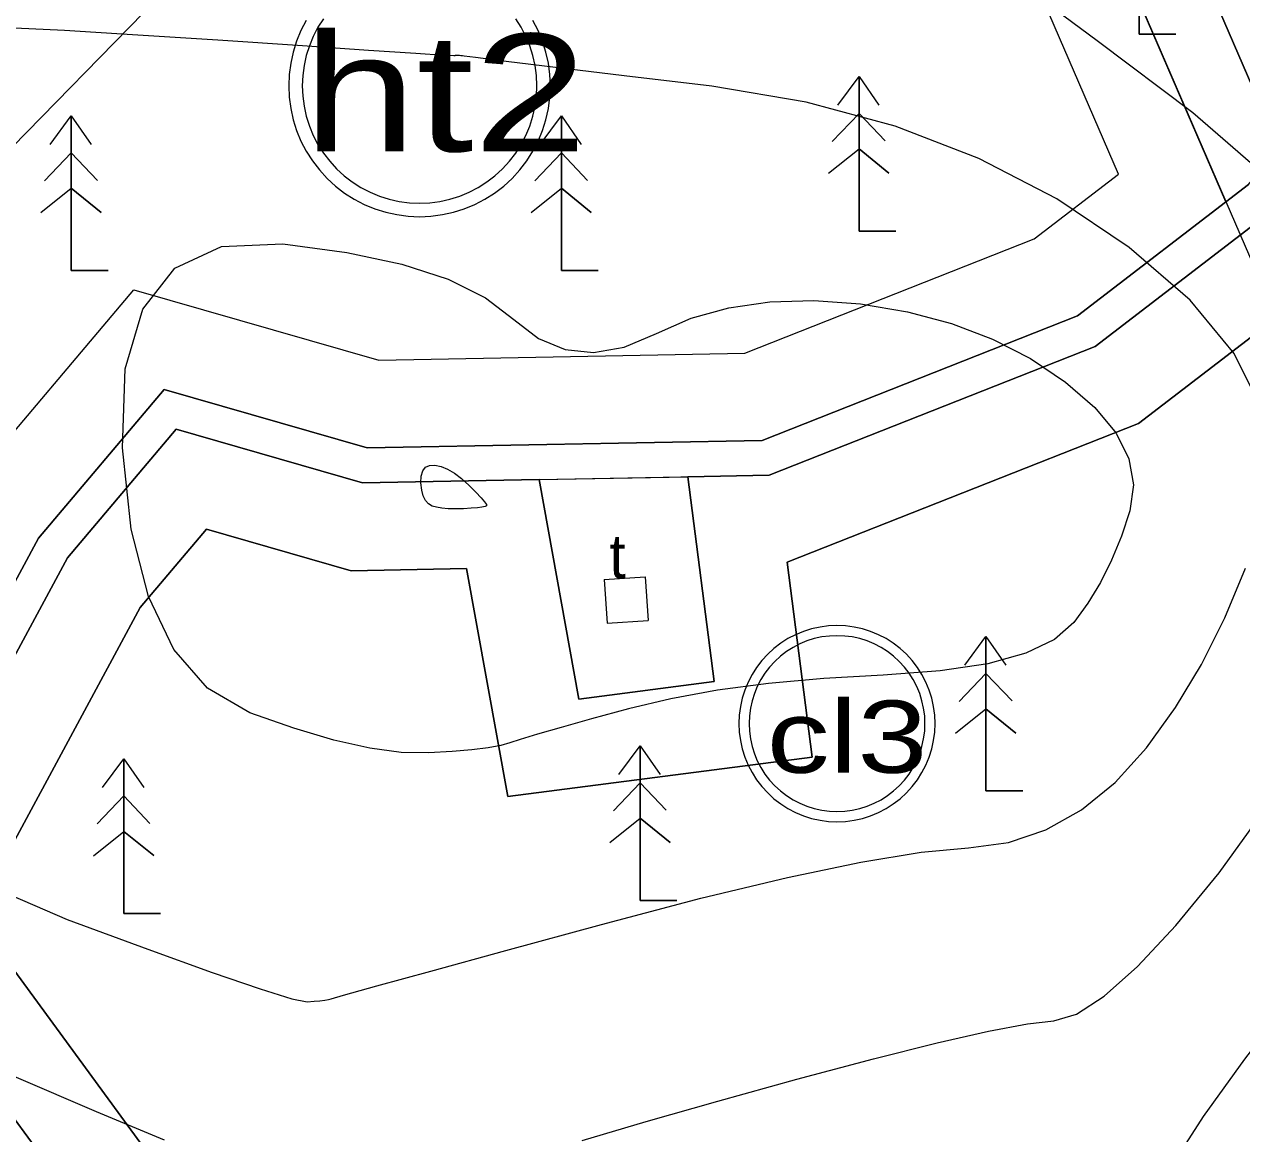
# Model space of a CAD drawing. Header units: metres. Extents: x 532950 to 537618, y 1849954 to 1853119.
# Drawn here: x 536081.7 to 536220.7, y 1851378.8 to 1851505.5 of the extents above; entities that cross this region are included whole.
import ezdxf

# ---------------------------------------------------------------- set-up
doc = ezdxf.new("R2010")
doc.units = ezdxf.units.M
doc.header["$LTSCALE"] = 3.1
for name, color, linetype, lineweight in [('10', 7, 'Continuous', 13), ('12', 7, 'Continuous', 13), ('17', 7, 'Continuous', 13), ('28', 7, 'Continuous', 13), ('4', 7, 'Continuous', 13), ('44', 7, 'Continuous', 13), ('46', 7, 'Continuous', 13), ('50', 7, 'Continuous', 13), ('52', 7, 'Continuous', 13), ('53', 7, 'Continuous', 13), ('55', 7, 'Continuous', 13), ('58', 7, 'Continuous', 13), ('9', 7, 'Continuous', 13)]:
    doc.layers.add(name, color=color, linetype=linetype, lineweight=lineweight)

msp = doc.modelspace()

# ---------------------------------------------------------------- linework, layer by layer
at = {"layer": '10'}
for points in [[(536074.95, 1851452.49), (536094.18, 1851475.21), (536122.15, 1851467.17), (536163.96, 1851467.95), (536197.01, 1851481.01), (536206.66, 1851488.43), (536176.76, 1851557.57), (536173.47, 1851563.1), (536142.39, 1851544.83), (536119.73, 1851533.26), (536096.21, 1851523.53), (536095.02, 1851523.03), (536093.88, 1851522.44), (536092.79, 1851521.74), (536091.76, 1851520.96), (536090.81, 1851520.08), (536089.93, 1851519.13), (536077.22, 1851505.34)], [(536122.15, 1851467.17), (536163.96, 1851467.95), (536197.01, 1851481.01), (536206.66, 1851488.43), (536176.76, 1851557.57)], [(536074.95, 1851452.49), (536094.18, 1851475.21), (536122.15, 1851467.17)]]:
    msp.add_lwpolyline(points, dxfattribs=at)
at = {"layer": '12'}
msp.add_lwpolyline([(536101.59, 1851368.58), (536077.5, 1851401.44), (536067.01, 1851409.66), (536079.75, 1851410.82), (536094.89, 1851438.9), (536102.47, 1851447.86), (536118.99, 1851443.1), (536132.16, 1851443.35), (536136.88, 1851417.29), (536171.68, 1851421.78), (536168.81, 1851444.06), (536208.96, 1851459.92), (536231.33, 1851477.12), (536247.41, 1851496.74), (536253.74, 1851532.17), (536258.92, 1851551.38), (536267.38, 1851562.64), (536295.47, 1851576.77), (536307.71, 1851583.23), (536303.75, 1851437.51), (536305.22, 1851243.54)], dxfattribs=at)
at = {"layer": '17'}
for points in [[(536315.23, 1851241.52), (536313.75, 1851437.42), (536318.18, 1851600.06), (536290.89, 1851585.66), (536260.8, 1851570.52), (536249.77, 1851555.85), (536243.97, 1851534.36), (536238.02, 1851501.06), (536224.33, 1851484.35), (536203.98, 1851468.71), (536166.75, 1851454), (536157.46, 1851453.83), (536160.48, 1851430.42), (536145.02, 1851428.42), (536140.48, 1851453.51), (536120.3, 1851453.13), (536099.01, 1851459.26), (536086.58, 1851444.56), (536073.5, 1851420.29), (536052.27, 1851418.36), (536027.01, 1851427.69), (536033.25, 1851423.42), (536070.25, 1851394.42), (536092.25, 1851364.42)], [(536305.22, 1851243.54), (536303.75, 1851437.51), (536307.71, 1851583.23), (536295.47, 1851576.77), (536267.38, 1851562.64), (536258.92, 1851551.38), (536253.74, 1851532.17), (536247.41, 1851496.74), (536231.33, 1851477.12), (536208.96, 1851459.92), (536168.81, 1851444.06), (536171.68, 1851421.78), (536136.88, 1851417.29), (536132.16, 1851443.35), (536118.99, 1851443.1), (536102.47, 1851447.86), (536094.89, 1851438.9), (536079.75, 1851410.82), (536067.01, 1851409.66), (536077.5, 1851401.44), (536101.59, 1851368.58)], [(536074.95, 1851452.49), (536094.18, 1851475.21), (536122.15, 1851467.17), (536163.96, 1851467.95), (536197.01, 1851481.01), (536206.66, 1851488.43), (536176.76, 1851557.57), (536173.47, 1851563.1), (536142.39, 1851544.83), (536119.73, 1851533.26), (536096.21, 1851523.53), (536095.02, 1851523.03), (536093.88, 1851522.44), (536092.79, 1851521.74), (536091.76, 1851520.96), (536090.81, 1851520.08), (536089.93, 1851519.13), (536077.22, 1851505.34)], [(536071, 1851424.08), (536083.26, 1851446.82), (536097.63, 1851463.82), (536120.83, 1851457.14), (536165.95, 1851457.99), (536201.99, 1851472.22), (536218.93, 1851485.25), (536185.69, 1851562.13)]]:
    msp.add_lwpolyline(points, dxfattribs=at)
at = {"layer": '28'}
msp.add_lwpolyline([(536101.59, 1851368.58), (536077.5, 1851401.44), (536067.01, 1851409.66), (536079.75, 1851410.82), (536094.89, 1851438.9), (536102.47, 1851447.86), (536118.99, 1851443.1), (536132.16, 1851443.35), (536136.88, 1851417.29), (536171.68, 1851421.78), (536168.81, 1851444.06), (536208.96, 1851459.92), (536231.33, 1851477.12), (536247.41, 1851496.74), (536253.74, 1851532.17), (536258.92, 1851551.38), (536267.38, 1851562.64), (536295.47, 1851576.77), (536307.71, 1851583.23), (536303.75, 1851437.51), (536305.22, 1851243.54)], dxfattribs=at)
at = {"layer": '4'}
for points in [[(535840.75, 1851462.72), (535869.5, 1851453.04), (535883.1, 1851442.07), (535908.67, 1851430.64), (535934.6, 1851426.62), (535962.54, 1851429.31), (535998.04, 1851428.88), (536013.59, 1851432.64), (536052.27, 1851418.36), (536073.5, 1851420.29), (536086.58, 1851444.56), (536099.01, 1851459.26), (536120.3, 1851453.13), (536166.75, 1851454), (536203.98, 1851468.71), (536224.33, 1851484.35), (536238.02, 1851501.06), (536243.97, 1851534.36), (536249.77, 1851555.85), (536260.8, 1851570.52), (536290.89, 1851585.66), (536318.18, 1851600.06), (536316.31, 1851603.6), (536318.18, 1851600.06)], [(536221.53, 1851487.24), (536201.99, 1851472.22), (536183.97, 1851465.11), (536165.95, 1851457.99), (536143.39, 1851457.56), (536120.83, 1851457.14), (536097.63, 1851463.82), (536083.26, 1851446.82), (536071, 1851424.08), (536052.81, 1851422.42), (536033.32, 1851429.62), (536013.84, 1851436.81), (535997.59, 1851432.89), (535962.37, 1851433.32), (535934.71, 1851430.65), (535909.81, 1851434.51), (535885.21, 1851445.51), (535871.45, 1851456.61), (535841.38, 1851466.73)]]:
    msp.add_lwpolyline(points, dxfattribs=at)
at = {"layer": '44'}
msp.add_lwpolyline([(535773.25, 1850864.92), (535903.25, 1850946.42), (536051.25, 1851044.92), (536162.74, 1851108.23), (536172.75, 1851158.92), (536191.19, 1851197.2), (536105.25, 1851238.42), (536081.75, 1851256.92), (536085.25, 1851276.42), (536099.25, 1851330.92), (536092.25, 1851364.42), (536070.25, 1851394.42), (536033.25, 1851423.42), (536027.01, 1851427.69), (536013.59, 1851432.64), (535998.04, 1851428.88), (535962.54, 1851429.31), (535934.6, 1851426.62), (535908.67, 1851430.64), (535888.47, 1851425.95), (535885.54, 1851425.42), (535879.64, 1851388.24), (535843.04, 1851396.21)], dxfattribs=at)
at = {"layer": '46'}
msp.add_lwpolyline([(536192.82, 1851565.78), (536194.54, 1851566.81), (536209.46, 1851575.27), (536199.09, 1851593.22), (536287.47, 1851644.48), (536316.31, 1851603.6), (536258.16, 1851573.68), (536246.11, 1851557.63), (536240.06, 1851535.23), (536234.27, 1851502.79), (536224.97, 1851491.44)], close=True, dxfattribs=at)
at = {"layer": '50'}
msp.add_lwpolyline([(536157.46, 1851453.83), (536160.48, 1851430.42), (536145.02, 1851428.42), (536140.48, 1851453.51)], close=True, dxfattribs=at)
at = {"layer": '52'}
for points in [[(536183.88, 1851580.81), (536192.82, 1851565.78), (536231.55, 1851476.22)], [(536176.98, 1851576.76), (536185.69, 1851562.13), (536224.21, 1851473.05)]]:
    msp.add_lwpolyline(points, dxfattribs=at)
at = {"layer": '53'}
msp.add_lwpolyline([(536258.16, 1851573.68), (536316.31, 1851603.6), (536289.21, 1851642.02), (536221.9, 1851603.16), (536200.59, 1851590.63), (536209.46, 1851575.27), (536194.54, 1851566.81), (536192.82, 1851565.78), (536224.97, 1851491.44), (536234.27, 1851502.79), (536240.06, 1851535.23), (536246.11, 1851557.63)], close=True, dxfattribs=at)
msp.add_lwpolyline([(536071, 1851424.08), (536083.26, 1851446.82), (536097.63, 1851463.82), (536120.83, 1851457.14), (536165.95, 1851457.99), (536201.99, 1851472.22), (536218.93, 1851485.25), (536185.69, 1851562.13)], dxfattribs=at)
msp.add_arc((535923.6, 1851659.66), 207.75, 285.2579, 319.8069, dxfattribs=at)
at = {"layer": '55'}
for p, q in [((536209.02, 1851522.09), (536209.02, 1851504.42)), ((536209.02, 1851504.42), (536213.22, 1851504.42)), ((536177.02, 1851499.59), (536177.02, 1851481.92)), ((536087.02, 1851495.09), (536087.02, 1851477.42)), ((536143.02, 1851495.09), (536143.02, 1851477.42)), ((536173.96, 1851492.15), (536177.02, 1851495.35)), ((536180, 1851492.21), (536177.02, 1851495.35)), ((536083.96, 1851487.65), (536087.02, 1851490.85)), ((536090, 1851487.71), (536087.02, 1851490.85)), ((536139.96, 1851487.65), (536143.02, 1851490.85)), ((536146, 1851487.71), (536143.02, 1851490.85)), ((536173.54, 1851488.52), (536177.02, 1851491.3)), ((536180.43, 1851488.53), (536177.02, 1851491.3)), ((536083.54, 1851484.02), (536087.02, 1851486.8)), ((536090.43, 1851484.03), (536087.02, 1851486.8)), ((536139.54, 1851484.02), (536143.02, 1851486.8)), ((536146.43, 1851484.03), (536143.02, 1851486.8)), ((536177.02, 1851481.92), (536181.22, 1851481.92)), ((536087.02, 1851477.42), (536091.22, 1851477.42)), ((536143.02, 1851477.42), (536147.22, 1851477.42)), ((536147.9, 1851442.08), (536152.58, 1851442.4)), ((536147.9, 1851442.08), (536152.58, 1851442.4)), ((536147.9, 1851442.08), (536148.25, 1851437.09)), ((536152.58, 1851442.4), (536152.93, 1851437.42)), ((536148.25, 1851437.09), (536152.93, 1851437.42)), ((536191.52, 1851435.59), (536191.52, 1851417.92)), ((536188.46, 1851428.15), (536191.52, 1851431.35)), ((536194.5, 1851428.21), (536191.52, 1851431.35)), ((536188.04, 1851424.52), (536191.52, 1851427.3)), ((536194.93, 1851424.53), (536191.52, 1851427.3)), ((536152.02, 1851423.09), (536152.02, 1851405.42)), ((536093.02, 1851421.59), (536093.02, 1851403.92)), ((536148.96, 1851415.65), (536152.02, 1851418.85)), ((536155, 1851415.71), (536152.02, 1851418.85)), ((536191.52, 1851417.92), (536195.72, 1851417.92)), ((536089.96, 1851414.15), (536093.02, 1851417.35)), ((536096, 1851414.21), (536093.02, 1851417.35)), ((536148.54, 1851412.02), (536152.02, 1851414.8)), ((536155.43, 1851412.03), (536152.02, 1851414.8)), ((536089.54, 1851410.52), (536093.02, 1851413.3)), ((536096.43, 1851410.53), (536093.02, 1851413.3)), ((536152.02, 1851405.42), (536156.22, 1851405.42)), ((536093.02, 1851403.92), (536097.22, 1851403.92))]:
    msp.add_line(p, q, dxfattribs=at)
for points in [[(534435.03, 1852302.36), (534325.72, 1852049.19), (534353.84, 1851932.14), (534451.76, 1851760.49), (534494.46, 1851609.32), (534521.83, 1851454.43), (534874.06, 1851297.73), (534980.01, 1851227.29), (535025.25, 1851130.42), (535137.96, 1851046.53), (535351.9, 1851022.3), (535580.64, 1851242.44), (535635.18, 1851288.02), (535713.41, 1851370.26), (536002.4, 1851411.83), (536158.14, 1851571.22), (536125.75, 1851798.92), (536134.25, 1851845.92), (534499.31, 1852312.5)], [(536140.39, 1851469.62), (536143.43, 1851468.36), (536146.69, 1851468.04), (536150.17, 1851468.65), (536153.86, 1851470.2), (536157.84, 1851471.95), (536162.16, 1851473.16), (536166.83, 1851473.84), (536171.84, 1851473.98), (536177.2, 1851473.58), (536182.56, 1851472.68), (536187.58, 1851471.35), (536192.26, 1851469.56), (536196.6, 1851467.34), (536200.61, 1851464.66), (536203.96, 1851461.76), (536206.38, 1851458.83), (536207.85, 1851455.89), (536208.38, 1851452.92), (536207.96, 1851449.94), (536206.99, 1851447.03), (536205.87, 1851444.3), (536204.59, 1851441.75), (536203.15, 1851439.37), (536201.56, 1851437.17), (536199.36, 1851435.24), (536196.08, 1851433.67), (536191.72, 1851432.47), (536186.29, 1851431.64), (536179.79, 1851431.17), (536172.99, 1851430.78), (536166.68, 1851430.21), (536160.86, 1851429.44), (536155.53, 1851428.47), (536150.68, 1851427.31), (536146.46, 1851426.15), (536142.99, 1851425.18), (536140.28, 1851424.4), (536138.32, 1851423.81), (536137.12, 1851423.41), (536136.09, 1851423.12), (536134.64, 1851422.86), (536132.79, 1851422.63), (536130.52, 1851422.43), (536127.84, 1851422.27), (536124.72, 1851422.33), (536121.11, 1851422.82), (536117.02, 1851423.74), (536112.45, 1851425.09), (536107.4, 1851426.87), (536102.58, 1851429.67), (536098.72, 1851434.1), (536095.82, 1851440.15), (536093.87, 1851447.83), (536092.88, 1851457.13), (536093.19, 1851466.16), (536095.18, 1851473), (536098.84, 1851477.66), (536104.17, 1851480.15), (536111.17, 1851480.45), (536118.5, 1851479.48), (536124.8, 1851478.13), (536130.08, 1851476.4), (536134.33, 1851474.3), (536137.56, 1851471.82)], [(536126.99, 1851453.91), (536127.17, 1851454.51), (536127.49, 1851454.92), (536127.95, 1851455.14), (536128.56, 1851455.16), (536129.26, 1851455.01), (536130.01, 1851454.71), (536130.79, 1851454.25), (536131.6, 1851453.62), (536132.46, 1851452.84), (536133.24, 1851452.06), (536133.83, 1851451.44), (536134.23, 1851450.97), (536134.44, 1851450.66), (536134.46, 1851450.5), (536134.29, 1851450.43), (536133.94, 1851450.36), (536133.42, 1851450.29), (536132.71, 1851450.23), (536131.83, 1851450.18), (536130.9, 1851450.15), (536130.08, 1851450.17), (536129.36, 1851450.23), (536128.75, 1851450.34), (536128.23, 1851450.49), (536127.81, 1851450.73), (536127.48, 1851451.12), (536127.22, 1851451.65), (536127.05, 1851452.32), (536126.97, 1851453.13)]]:
    msp.add_lwpolyline(points, close=True, dxfattribs=at)
for points in [[(535841.38, 1851466.73), (535871.45, 1851456.61), (535885.21, 1851445.51), (535909.81, 1851434.51), (535934.71, 1851430.65), (535962.37, 1851433.32), (535997.59, 1851432.89), (536013.84, 1851436.81), (536052.81, 1851422.42), (536071, 1851424.08), (536083.26, 1851446.82), (536097.63, 1851463.82), (536120.83, 1851457.14), (536165.95, 1851457.99), (536201.99, 1851472.22), (536221.53, 1851487.24), (536234.27, 1851502.79), (536240.06, 1851535.23), (536246.11, 1851557.63), (536258.16, 1851573.68), (536289.06, 1851589.21), (536316.31, 1851603.6)], [(535840.75, 1851462.72), (535869.5, 1851453.04), (535883.1, 1851442.07), (535908.67, 1851430.64), (535934.6, 1851426.62), (535962.54, 1851429.31), (535998.04, 1851428.88), (536013.59, 1851432.64), (536052.27, 1851418.36), (536073.5, 1851420.29), (536086.58, 1851444.56), (536099.01, 1851459.26), (536120.3, 1851453.13), (536166.75, 1851454), (536203.98, 1851468.71), (536224.33, 1851484.35), (536238.02, 1851501.06), (536243.97, 1851534.36), (536249.77, 1851555.85), (536260.8, 1851570.52), (536290.89, 1851585.66), (536318.18, 1851600.06)], [(536213.22, 1851504.42), (536209.02, 1851504.42), (536209.02, 1851522.09)], [(536225.76, 1851486.26), (536215.15, 1851495.43), (536204.21, 1851503.67), (536195.58, 1851510.09)], [(536222.94, 1851461.8), (536219.88, 1851467.92), (536214.86, 1851474.01), (536207.88, 1851480.05), (536199.6, 1851485.6), (536190.69, 1851490.22), (536181.16, 1851493.9), (536170.99, 1851496.65), (536160.21, 1851498.46), (536150.19, 1851499.67), (536142.35, 1851500.62), (536136.69, 1851501.31), (536133.21, 1851501.74), (536131.9, 1851501.9), (536131.7, 1851501.93), (536131.52, 1851501.95), (536131.38, 1851501.97), (536131.27, 1851501.98), (536131.19, 1851501.99), (536131.12, 1851501.99), (536131.06, 1851501.99), (536131, 1851501.99), (536130.94, 1851501.98), (536130.89, 1851501.97), (536130.84, 1851501.96), (536130.79, 1851501.95), (536130.76, 1851501.94), (536130.73, 1851501.93), (536130.71, 1851501.93), (536129.61, 1851502), (536126.37, 1851502.21), (536120.98, 1851502.57), (536113.45, 1851503.07), (536103.76, 1851503.72), (536094, 1851504.35), (536086.25, 1851504.82), (536080.51, 1851505.12)], [(536174.59, 1851496.3), (536177.02, 1851499.59), (536179.29, 1851496.3)], [(536174.59, 1851496.3), (536177.02, 1851499.59), (536179.29, 1851496.3)], [(536181.22, 1851481.92), (536177.02, 1851481.92), (536177.02, 1851499.59)], [(536084.59, 1851491.8), (536087.02, 1851495.09), (536089.29, 1851491.8)], [(536084.59, 1851491.8), (536087.02, 1851495.09), (536089.29, 1851491.8)], [(536091.22, 1851477.42), (536087.02, 1851477.42), (536087.02, 1851495.09)], [(536140.59, 1851491.8), (536143.02, 1851495.09), (536145.29, 1851491.8)], [(536140.59, 1851491.8), (536143.02, 1851495.09), (536145.29, 1851491.8)], [(536147.22, 1851477.42), (536143.02, 1851477.42), (536143.02, 1851495.09)], [(536173.96, 1851492.15), (536177.02, 1851495.35), (536180, 1851492.21)], [(536213.01, 1851375.51), (536216.36, 1851380.7), (536221.09, 1851387.26), (536227.19, 1851395.18), (536233.68, 1851404.19), (536239.56, 1851414.01), (536244.84, 1851424.66), (536249.52, 1851436.13), (536253.59, 1851448.41), (536256.27, 1851460.37), (536256.79, 1851470.86), (536255.13, 1851479.88), (536251.31, 1851487.43), (536245.31, 1851493.52)], [(536083.96, 1851487.65), (536087.02, 1851490.85), (536090, 1851487.71)], [(536139.96, 1851487.65), (536143.02, 1851490.85), (536146, 1851487.71)], [(536173.54, 1851488.52), (536177.02, 1851491.3), (536180.43, 1851488.53)], [(536083.54, 1851484.02), (536087.02, 1851486.8), (536090.43, 1851484.03)], [(536139.54, 1851484.02), (536143.02, 1851486.8), (536146.43, 1851484.03)], [(536077.43, 1851407.17), (536086.56, 1851403.25), (536095.76, 1851399.83), (536103.1, 1851397.18), (536108.58, 1851395.3), (536112.21, 1851394.18), (536113.98, 1851393.84), (536114.76, 1851393.89), (536115.42, 1851393.95), (536115.97, 1851394.02), (536116.39, 1851394.09), (536116.69, 1851394.18), (536118.12, 1851394.59), (536121.92, 1851395.64), (536128.1, 1851397.34), (536136.65, 1851399.68), (536147.58, 1851402.67), (536158.95, 1851405.66), (536168.83, 1851408.03), (536177.22, 1851409.78), (536184.12, 1851410.91), (536189.53, 1851411.41), (536194.08, 1851412.02), (536198.38, 1851413.47), (536202.45, 1851415.76), (536206.28, 1851418.9), (536209.87, 1851422.87), (536213.18, 1851427.45), (536216.16, 1851432.39), (536218.82, 1851437.71), (536221.16, 1851443.38)], [(536145.37, 1851377.98), (536152.71, 1851380.14), (536160.9, 1851382.47), (536169.93, 1851384.97), (536178.66, 1851387.3), (536185.96, 1851389.13), (536191.83, 1851390.47), (536196.27, 1851391.31), (536199.27, 1851391.65), (536201.86, 1851392.4), (536205.04, 1851394.47), (536208.82, 1851397.86), (536213.2, 1851402.56), (536218.18, 1851408.58), (536223.2, 1851415.53), (536227.73, 1851423.04), (536231.78, 1851431.11), (536235.32, 1851439.74)], [(536189.09, 1851432.3), (536191.52, 1851435.59), (536193.79, 1851432.3)], [(536189.09, 1851432.3), (536191.52, 1851435.59), (536193.79, 1851432.3)], [(536195.72, 1851417.92), (536191.52, 1851417.92), (536191.52, 1851435.59)], [(535712.15, 1850835.21), (536162.74, 1851108.23), (536172.75, 1851158.92), (536191.12, 1851197.24), (536105.25, 1851238.42), (536081.75, 1851256.92), (536099.25, 1851330.92), (536092.25, 1851364.42), (536070.25, 1851394.42), (536033.25, 1851423.42), (535934.6, 1851426.62), (535909.25, 1851430.46), (535890.75, 1851425.42), (535873.75, 1851389.92), (535771.25, 1851398.92)], [(536188.46, 1851428.15), (536191.52, 1851431.35), (536194.5, 1851428.21)], [(536188.04, 1851424.52), (536191.52, 1851427.3), (536194.93, 1851424.53)], [(536033.25, 1851423.42), (536070.25, 1851394.42), (536092.25, 1851364.42), (536099.25, 1851330.92), (536085.25, 1851276.42), (536081.75, 1851256.92), (536105.25, 1851238.42), (536190.75, 1851197.42), (536172.75, 1851158.92), (536162.74, 1851108.23)], [(536149.59, 1851419.8), (536152.02, 1851423.09), (536154.29, 1851419.8)], [(536149.59, 1851419.8), (536152.02, 1851423.09), (536154.29, 1851419.8)], [(536156.22, 1851405.42), (536152.02, 1851405.42), (536152.02, 1851423.09)], [(536090.59, 1851418.3), (536093.02, 1851421.59), (536095.29, 1851418.3)], [(536090.59, 1851418.3), (536093.02, 1851421.59), (536095.29, 1851418.3)], [(536097.22, 1851403.92), (536093.02, 1851403.92), (536093.02, 1851421.59)], [(536148.96, 1851415.65), (536152.02, 1851418.85), (536155, 1851415.71)], [(536089.96, 1851414.15), (536093.02, 1851417.35), (536096, 1851414.21)], [(536148.54, 1851412.02), (536152.02, 1851414.8), (536155.43, 1851412.03)], [(536089.54, 1851410.52), (536093.02, 1851413.3), (536096.43, 1851410.53)], [(536031.16, 1851375.48), (536041.16, 1851382.38), (536051.11, 1851386.79), (536061.03, 1851388.74), (536070.9, 1851388.21), (536080.73, 1851385.21), (536089.86, 1851381.3), (536097.62, 1851378.04)]]:
    msp.add_lwpolyline(points, dxfattribs=at)
at = {"layer": '58'}
for points in [[(536092.25, 1851364.42), (536070.25, 1851394.42), (536033.25, 1851423.42), (536027.01, 1851427.69), (536052.27, 1851418.36), (536073.5, 1851420.29), (536086.58, 1851444.56), (536099.01, 1851459.26), (536120.3, 1851453.13), (536140.48, 1851453.51), (536145.02, 1851428.42), (536160.48, 1851430.42), (536157.46, 1851453.83), (536166.75, 1851454), (536203.98, 1851468.71), (536224.33, 1851484.35), (536238.02, 1851501.06), (536243.97, 1851534.36), (536249.77, 1851555.85), (536260.8, 1851570.52), (536290.89, 1851585.66), (536318.18, 1851600.06), (536313.75, 1851437.42), (536315.23, 1851241.52)], [(535773.25, 1850864.92), (535903.25, 1850946.42), (536051.25, 1851044.92), (536162.74, 1851108.23), (536172.75, 1851158.92), (536191.19, 1851197.2), (536105.25, 1851238.42), (536081.75, 1851256.92), (536085.25, 1851276.42), (536099.25, 1851330.92), (536092.25, 1851364.42), (536070.25, 1851394.42), (536033.25, 1851423.42), (536027.01, 1851427.69), (536013.59, 1851432.64), (535998.04, 1851428.88), (535962.54, 1851429.31), (535934.6, 1851426.62), (535908.67, 1851430.64), (535888.47, 1851425.95), (535885.54, 1851425.42), (535879.64, 1851388.24), (535843.04, 1851396.21)]]:
    msp.add_lwpolyline(points, dxfattribs=at)
at = {"layer": '9'}
for points in [[(536113.86, 1851505.98), (536113.26, 1851504.82), (536112.76, 1851503.62), (536112.37, 1851502.38), (536112.09, 1851501.1), (536111.92, 1851499.81), (536111.86, 1851498.51), (536111.92, 1851497.2), (536112.09, 1851495.91), (536112.37, 1851494.64), (536112.76, 1851493.4), (536113.26, 1851492.19), (536113.86, 1851491.03), (536114.57, 1851489.93), (536115.36, 1851488.9), (536116.24, 1851487.94), (536117.2, 1851487.06), (536118.24, 1851486.26), (536119.34, 1851485.56), (536120.49, 1851484.96), (536121.7, 1851484.46), (536122.94, 1851484.07), (536124.21, 1851483.79), (536125.51, 1851483.62), (536126.81, 1851483.56), (536128.11, 1851483.62), (536129.41, 1851483.79), (536130.68, 1851484.07), (536131.92, 1851484.46), (536133.13, 1851484.96), (536134.28, 1851485.56), (536135.38, 1851486.26), (536136.42, 1851487.06), (536137.38, 1851487.94), (536138.26, 1851488.9), (536139.05, 1851489.93), (536139.76, 1851491.03), (536140.36, 1851492.19), (536140.86, 1851493.4), (536141.25, 1851494.64), (536141.53, 1851495.91), (536141.7, 1851497.2), (536141.76, 1851498.51), (536141.7, 1851499.81), (536141.53, 1851501.1), (536141.25, 1851502.38), (536140.86, 1851503.62), (536140.36, 1851504.82), (536139.76, 1851505.98)], [(536115.83, 1851506.19), (536115.2, 1851505.21), (536114.66, 1851504.17), (536114.22, 1851503.09), (536113.87, 1851501.98), (536113.61, 1851500.83), (536113.46, 1851499.68), (536113.41, 1851498.51), (536113.46, 1851497.34), (536113.61, 1851496.18), (536113.87, 1851495.04), (536114.22, 1851493.92), (536114.66, 1851492.84), (536115.2, 1851491.81), (536115.83, 1851490.82), (536116.54, 1851489.89), (536117.33, 1851489.03), (536118.2, 1851488.24), (536119.12, 1851487.53), (536120.11, 1851486.9), (536121.15, 1851486.36), (536122.23, 1851485.91), (536123.34, 1851485.56), (536124.48, 1851485.31), (536125.64, 1851485.16), (536126.81, 1851485.11), (536127.98, 1851485.16), (536129.14, 1851485.31), (536130.28, 1851485.56), (536131.39, 1851485.91), (536132.47, 1851486.36), (536133.51, 1851486.9), (536134.5, 1851487.53), (536135.42, 1851488.24), (536136.29, 1851489.03), (536137.08, 1851489.89), (536137.79, 1851490.82), (536138.42, 1851491.81), (536138.96, 1851492.84), (536139.4, 1851493.92), (536139.75, 1851495.04), (536140.01, 1851496.18), (536140.16, 1851497.34), (536140.21, 1851498.51), (536140.16, 1851499.68), (536140.01, 1851500.83), (536139.75, 1851501.98), (536139.4, 1851503.09), (536138.96, 1851504.17), (536138.42, 1851505.21), (536137.79, 1851506.19)]]:
    msp.add_lwpolyline(points, dxfattribs=at)
for points in [[(536185.72, 1851425.62), (536185.67, 1851426.6), (536185.54, 1851427.57), (536185.33, 1851428.52), (536185.04, 1851429.46), (536184.66, 1851430.36), (536184.21, 1851431.23), (536183.69, 1851432.05), (536183.09, 1851432.83), (536182.43, 1851433.55), (536181.71, 1851434.21), (536180.93, 1851434.81), (536180.11, 1851435.33), (536179.24, 1851435.78), (536178.34, 1851436.16), (536177.41, 1851436.45), (536176.45, 1851436.66), (536175.48, 1851436.79), (536174.5, 1851436.83), (536173.53, 1851436.79), (536172.56, 1851436.66), (536171.6, 1851436.45), (536170.67, 1851436.16), (536169.77, 1851435.78), (536168.9, 1851435.33), (536168.07, 1851434.81), (536167.3, 1851434.21), (536166.58, 1851433.55), (536165.92, 1851432.83), (536165.32, 1851432.05), (536164.8, 1851431.23), (536164.34, 1851430.36), (536163.97, 1851429.46), (536163.68, 1851428.52), (536163.46, 1851427.57), (536163.34, 1851426.6), (536163.29, 1851425.62), (536163.34, 1851424.65), (536163.46, 1851423.68), (536163.68, 1851422.72), (536163.97, 1851421.79), (536164.34, 1851420.88), (536164.8, 1851420.02), (536165.32, 1851419.19), (536165.92, 1851418.42), (536166.58, 1851417.7), (536167.3, 1851417.03), (536168.07, 1851416.44), (536168.9, 1851415.91), (536169.77, 1851415.46), (536170.67, 1851415.09), (536171.6, 1851414.79), (536172.56, 1851414.58), (536173.53, 1851414.45), (536174.5, 1851414.41), (536175.48, 1851414.45), (536176.45, 1851414.58), (536177.41, 1851414.79), (536178.34, 1851415.09), (536179.24, 1851415.46), (536180.11, 1851415.91), (536180.93, 1851416.44), (536181.71, 1851417.03), (536182.43, 1851417.7), (536183.09, 1851418.42), (536183.69, 1851419.19), (536184.21, 1851420.02), (536184.66, 1851420.88), (536185.04, 1851421.79), (536185.33, 1851422.72), (536185.54, 1851423.68), (536185.67, 1851424.65)], [(536184.55, 1851425.62), (536184.52, 1851426.5), (536184.4, 1851427.37), (536184.21, 1851428.22), (536183.95, 1851429.06), (536183.61, 1851429.87), (536183.21, 1851430.65), (536182.74, 1851431.39), (536182.2, 1851432.08), (536181.61, 1851432.73), (536180.96, 1851433.32), (536180.27, 1851433.86), (536179.53, 1851434.33), (536178.75, 1851434.73), (536177.94, 1851435.07), (536177.11, 1851435.33), (536176.25, 1851435.52), (536175.38, 1851435.63), (536174.5, 1851435.67), (536173.63, 1851435.63), (536172.76, 1851435.52), (536171.9, 1851435.33), (536171.07, 1851435.07), (536170.26, 1851434.73), (536169.48, 1851434.33), (536168.74, 1851433.86), (536168.04, 1851433.32), (536167.4, 1851432.73), (536166.8, 1851432.08), (536166.27, 1851431.39), (536165.8, 1851430.65), (536165.39, 1851429.87), (536165.06, 1851429.06), (536164.8, 1851428.22), (536164.61, 1851427.37), (536164.49, 1851426.5), (536164.45, 1851425.62), (536164.49, 1851424.75), (536164.61, 1851423.88), (536164.8, 1851423.02), (536165.06, 1851422.18), (536165.39, 1851421.37), (536165.8, 1851420.6), (536166.27, 1851419.86), (536166.8, 1851419.16), (536167.4, 1851418.52), (536168.04, 1851417.92), (536168.74, 1851417.39), (536169.48, 1851416.92), (536170.26, 1851416.51), (536171.07, 1851416.18), (536171.9, 1851415.91), (536172.76, 1851415.72), (536173.63, 1851415.61), (536174.5, 1851415.57), (536175.38, 1851415.61), (536176.25, 1851415.72), (536177.11, 1851415.91), (536177.94, 1851416.18), (536178.75, 1851416.51), (536179.53, 1851416.92), (536180.27, 1851417.39), (536180.96, 1851417.92), (536181.61, 1851418.52), (536182.2, 1851419.16), (536182.74, 1851419.86), (536183.21, 1851420.6), (536183.61, 1851421.37), (536183.95, 1851422.18), (536184.21, 1851423.02), (536184.4, 1851423.88), (536184.52, 1851424.75)]]:
    msp.add_lwpolyline(points, close=True, dxfattribs=at)

# ---------------------------------------------------------------- texts
at = {"layer": '55'}
msp.add_text('t', height=5, dxfattribs=at).set_placement((536148.49, 1851442.24))
at = {"layer": '9', "width": 1.3}
for s, height, p in [('ht2', 13.44, (536113.49, 1851491.01)), ('cl3', 8.25, (536166.48, 1851420))]:
    msp.add_text(s, height=height, dxfattribs=at).set_placement(p)

doc.saveas('drawing.dxf')
